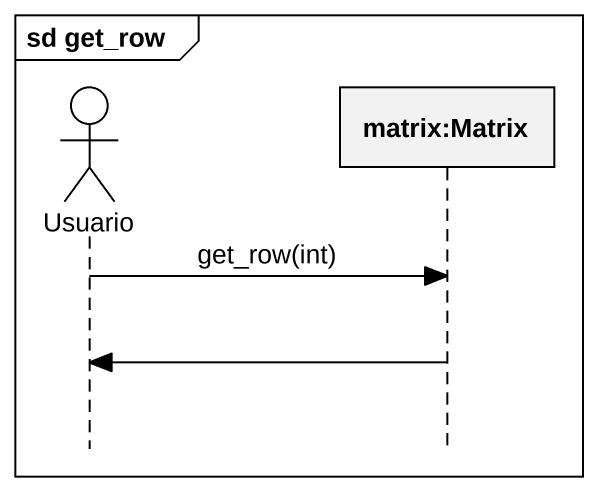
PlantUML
@startuml
mainframe sd get_row
hide footbox
actor Usuario
participant "matrix:Matrix" as matrix_Matrix

Usuario -> matrix_Matrix : get_row(int)
matrix_Matrix -> Usuario
@enduml
